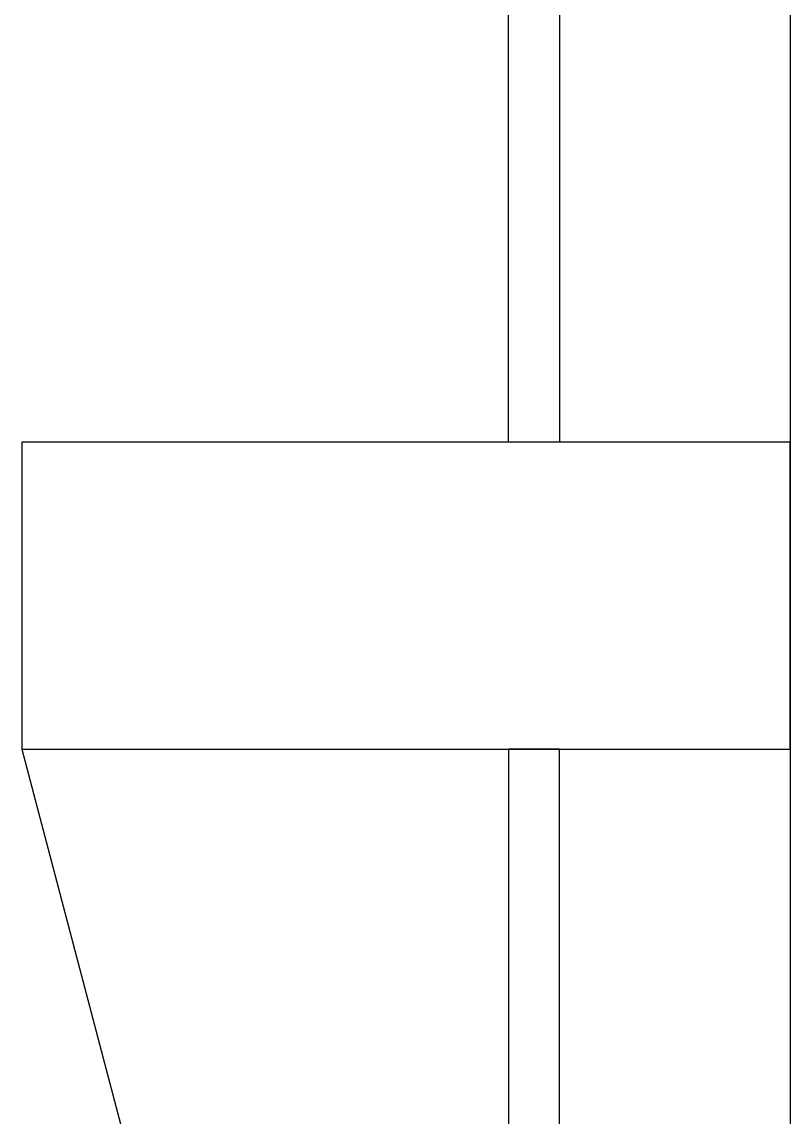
# Model space of a CAD drawing. Extents: x 11477420 to 23072185, y -28506554 to -14238804.
# Drawn here: x 11573026.1 to 11573176.1, y -14252904.3 to -14252690.4 of the extents above; entities that cross this region are included whole.
import ezdxf

# ---------------------------------------------------------------- set-up
doc = ezdxf.new("R2010")
doc.units = 0
doc.header["$LTSCALE"] = 50
doc.header["$MEASUREMENT"] = 0
doc.layers.get('0').update_dxf_attribs({"linetype": 'CONTINUOUS'})
doc.layers.add('C-WIN', color=4, linetype='CONTINUOUS')

# ---------------------------------------------------------------- blocks, each defined once
blk = doc.blocks.new('flooor')
at = {"ltscale": 30}
blk.add_lwpolyline([(11512384.8, -14182289.8), (11512534.8, -14182859.8), (11512384.8, -14183429.8)], dxfattribs=at)
at = {"layer": 'C-WIN', "ltscale": 30}
blk.add_line((11512534.8, -14179836.8), (11512534.8, -14185338.23), dxfattribs=at)
for points in [[(11512479.8, -14181096.8), (11512489.8, -14181096.8), (11512489.8, -14182229.8), (11512479.8, -14182229.8)], [(11512534.8, -14182289.8), (11512534.8, -14182229.8), (11512384.8, -14182229.8), (11512384.8, -14182289.8)], [(11512479.8, -14183429.8), (11512489.8, -14183429.8), (11512489.8, -14182289.8), (11512479.8, -14182289.8)]]:
    blk.add_lwpolyline(points, close=True, dxfattribs=at)

msp = doc.modelspace()

# ---------------------------------------------------------------- block references
msp.add_blockref('flooor', (60641.27, -70542.64))

doc.saveas('drawing.dxf')
